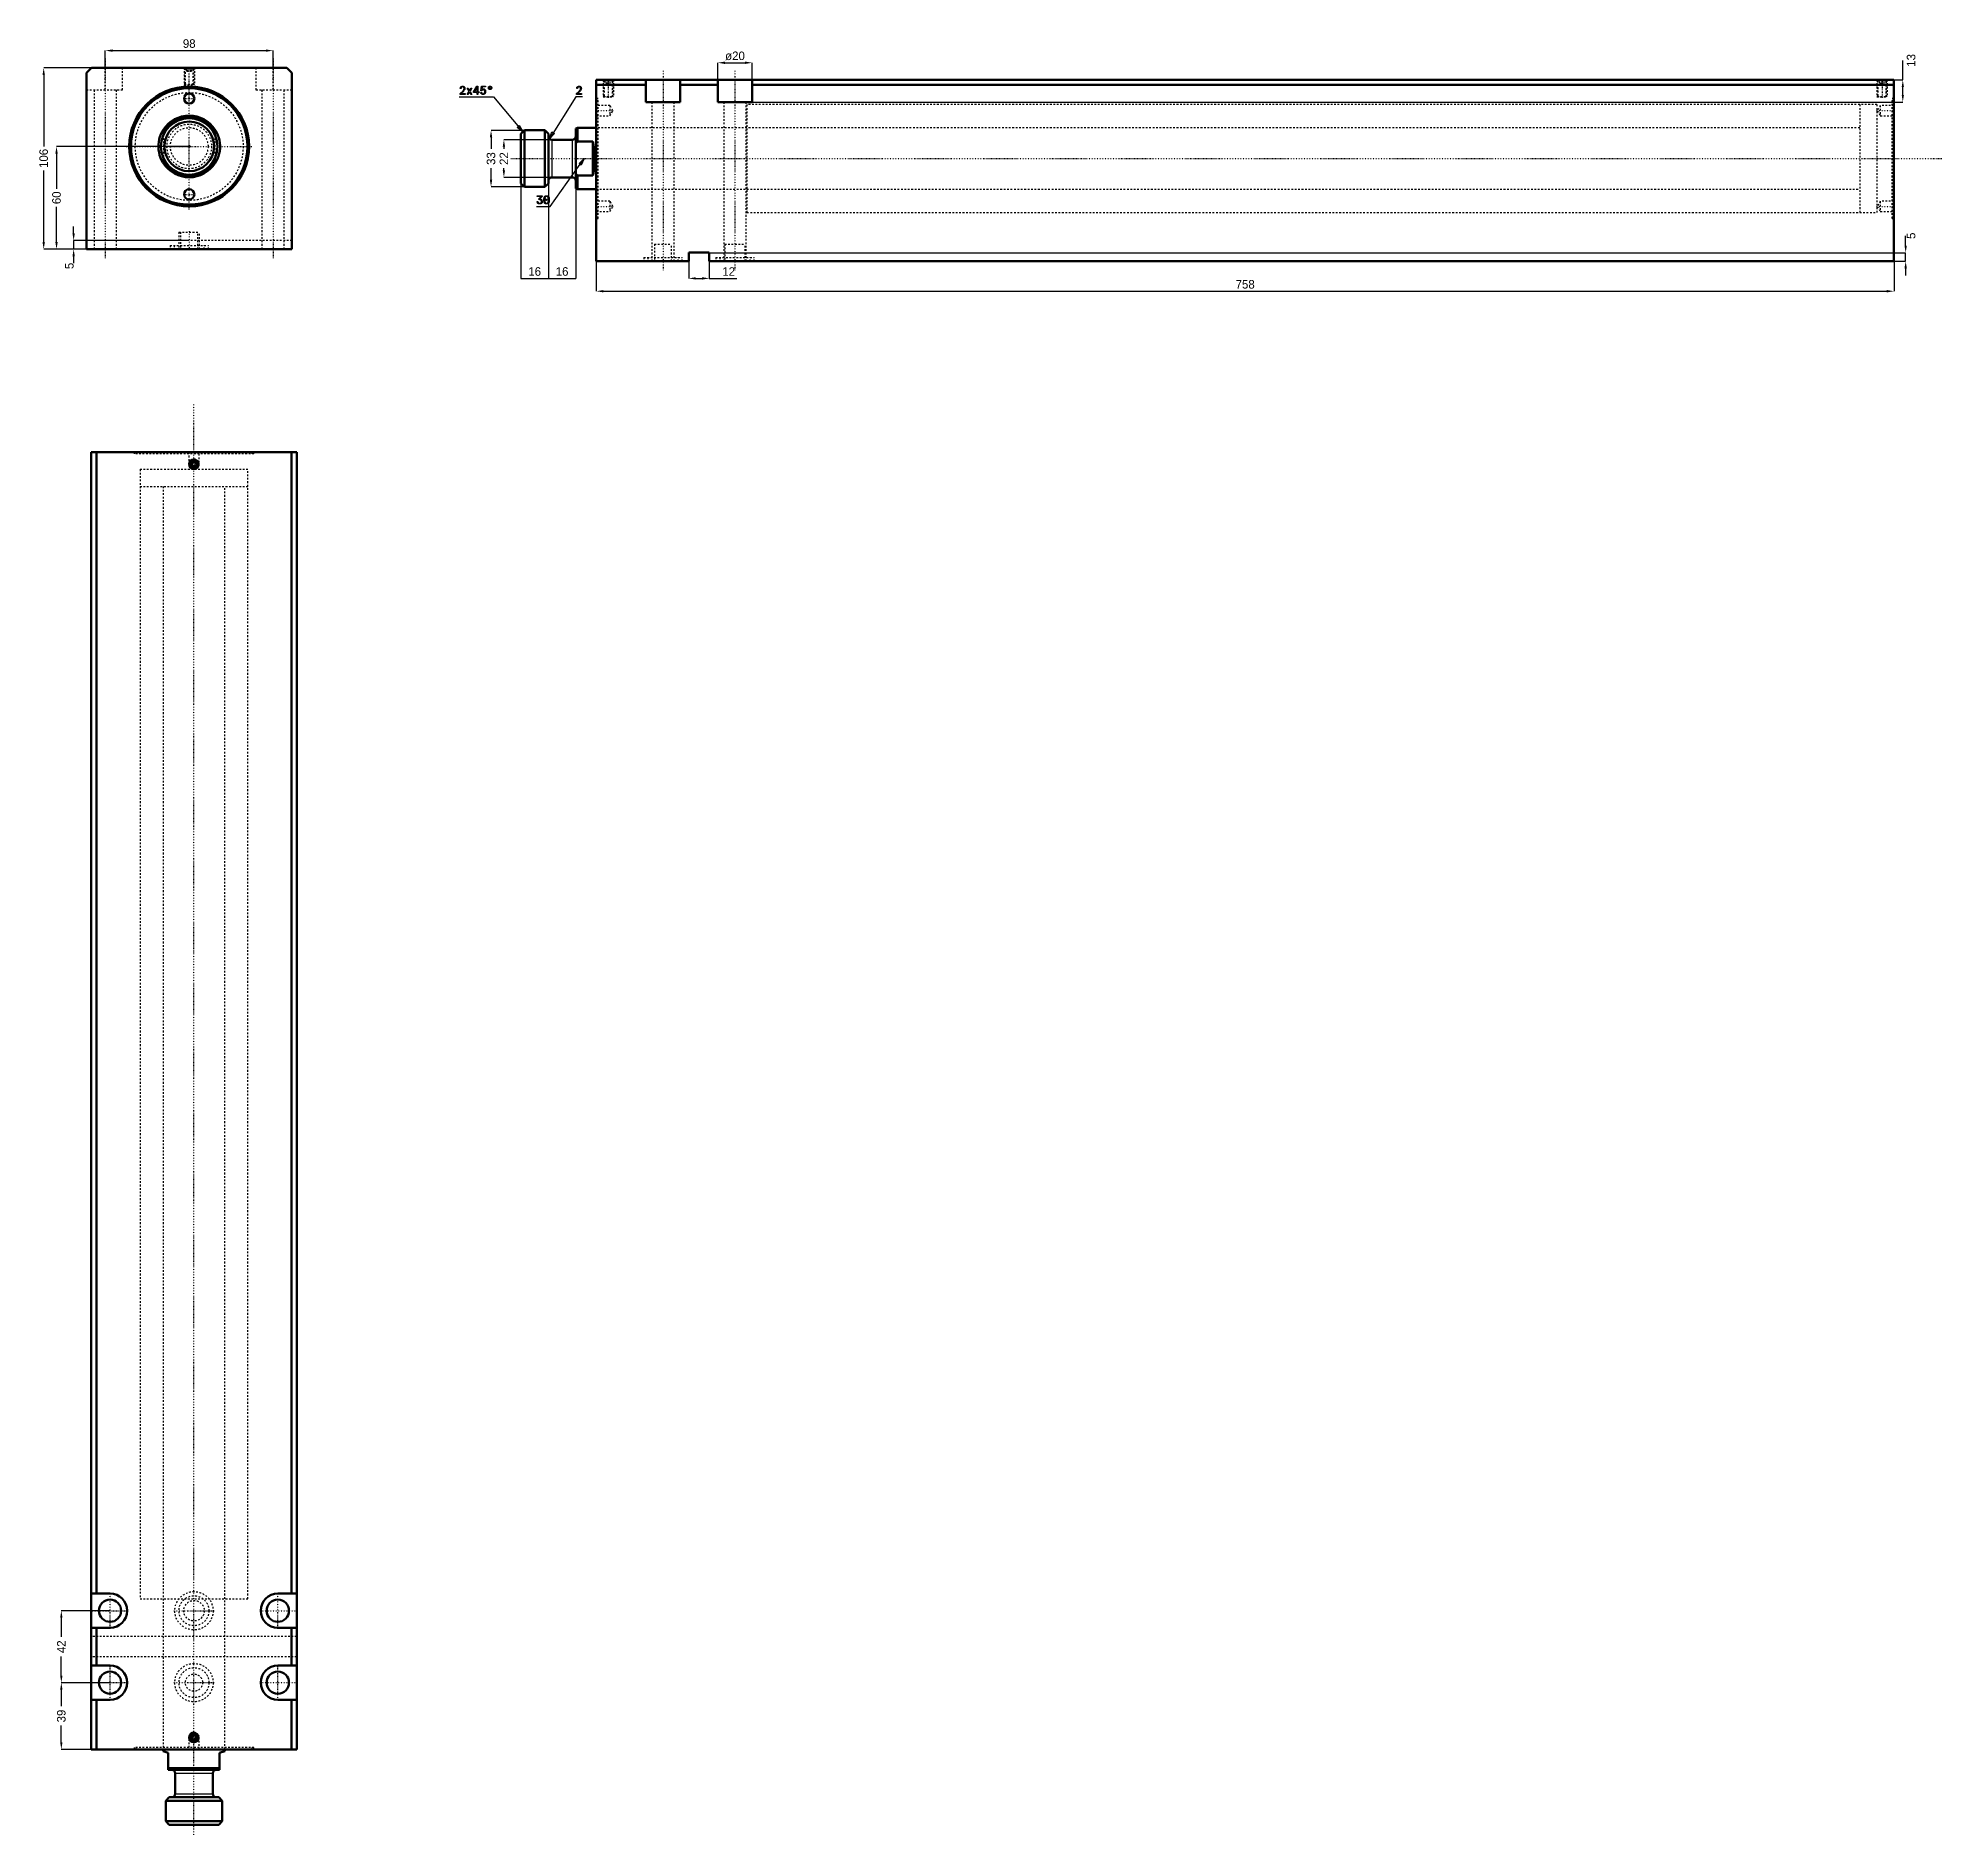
# Model space of a CAD drawing. Header units: millimetres. Extents: x -88 to 1024, y -987 to 63.
import ezdxf

# ---------------------------------------------------------------- set-up
doc = ezdxf.new("R2010")
doc.units = ezdxf.units.MM
doc.linetypes.add('Center', pattern=[1.5, 0.45, -0.5, 0.05, -0.5])
doc.linetypes.add('Dashed', pattern=[2, 1, -1])
for name, color, linetype, lineweight in [('2d ConnectionPoints', 7, 'Continuous', 50), ('AM_0', 7, 'Continuous', 50), ('AM_4', 3, 'Continuous', 25), ('AM_5', 3, 'Continuous', 25), ('AM_7', 7, 'Center', 25), ('AM_9', 6, 'Dashed', 25)]:
    doc.layers.add(name, color=color, linetype=linetype, lineweight=lineweight)
doc.dimstyles.new('ISO-25', dxfattribs={"dimtxt": 2.5, "dimasz": 2.5, "dimexe": 1.25, "dimexo": 0.625, "dimtad": 1, "dimtxsty": 'Standard', "dimcen": 2.5, "dimadec": 0, "dimazin": 0, "dimtfac": 1, "dimtmove": 0, "dimatfit": 3, "dimfxl": 0, "dimarcsym": 0})

# ---------------------------------------------------------------- blocks, each defined once
blk = doc.blocks.new('1_JECX_MF_TLA_63_650_0_rod__0_in_JECX_MF_160_TLA_63_650_0__0')
at = {"layer": 'AM_0'}
for p, q in [((-15, 6.9), (-15, 9.9)), ((15, 9.9), (15, 6.9)), ((-15, -9.9), (-15, -6.9)), ((15, -6.9), (15, -9.9))]:
    blk.add_line(p, q, dxfattribs=at)
for points in [[(-15, 9.9), (-15.8, 8.6), (-16.5, 7.2), (-17.1, 5.7), (-17.5, 4.2), (-17.8, 2.7), (-18, 1.1), (-18, -0.5), (-17.9, -2), (-17.6, -3.6), (-17.3, -5.1), (-16.8, -6.6), (-16.1, -8), (-15.4, -9.4), (-15, -9.9)], [(15, -9.9), (15.8, -8.6), (16.5, -7.2), (17.1, -5.7), (17.5, -4.2), (17.8, -2.7), (18, -1.1), (18, 0.5), (17.9, 2), (17.6, 3.6), (17.3, 5.1), (16.8, 6.6), (16.1, 8), (15.4, 9.4), (15, 9.9)]]:
    blk.add_lwpolyline(points, dxfattribs=at)
for radius in [16.5, 14.5]:
    blk.add_circle((0, 0), radius, dxfattribs=at)
for radius, start, end in [(18, 33.5573, 146.4427), (17.5, 31.0027, 148.9973), (17.5, 211.0027, 328.9973), (18, 213.5573, 326.4427)]:
    blk.add_arc((0, 0), radius, start, end, dxfattribs=at)
at = {"layer": 'AM_9'}
for p, q in [((-15, 6.9), (-15, -6.9)), ((15, 6.9), (15, -6.9))]:
    blk.add_line(p, q, dxfattribs=at)
for radius in [13, 11]:
    blk.add_circle((0, 0), radius, dxfattribs=at)
blk = doc.blocks.new('2_JECX_MF_EXLA_63_650_0_body__0_in_JECX_MF_160_TLA_63_650_0__0')
at = {"layer": 'AM_0'}
for p, q in [((-57, 46), (-60, 43)), ((57, 46), (-57, 46)), ((60, 43), (57, 46)), ((-60, 43), (-60, -60)), ((60, -60), (60, 43)), ((-60, -60), (60, -60))]:
    blk.add_line(p, q, dxfattribs=at)
for centre, radius in [((0, 0), 35), ((0, 0), 34), ((0, 28), 3), ((0, -28), 3)]:
    blk.add_circle(centre, radius, dxfattribs=at)
at = {"layer": 'AM_5', "linetype": 'Dashed'}
for p, q in [((-3, 46), (-3, 36)), ((3, 46), (3, 36))]:
    blk.add_line(p, q, dxfattribs=at)
at = {"layer": 'AM_7'}
for p, q in [((-49, 51.3), (-49, -65.3)), ((0, -36.8), (0, 46.5)), ((49, 51.3), (49, -65.3)), ((-3.1, 28), (3.1, 28)), ((-36.8, 0), (36.8, 0)), ((-3.1, -28), (3.1, -28)), ((0, -49.5), (0, -60.5))]:
    blk.add_line(p, q, dxfattribs=at)
at = {"layer": 'AM_9'}
for p, q in [((-49, 33), (-49, 46)), ((-39, 33), (-39, 46)), ((-3, 46), (-2.7, 45.7)), ((-2.7, 45.7), (-2.7, 36.3)), ((-2.7, 45.7), (2.7, 45.7)), ((-1.9, 46), (-2.4, 45.5)), ((-2.4, 45.5), (2.4, 45.5)), ((-2.4, 45.5), (-2.4, 36)), ((-1.4, 44), (-1.4, 46)), ((-0.7, 44), (-0.7, 46)), ((0.7, 44), (0.7, 46)), ((1.4, 44), (1.4, 46)), ((2.4, 45.5), (1.9, 46)), ((2.4, 36), (2.4, 45.5)), ((2.7, 45.7), (3, 46)), ((2.7, 36.3), (2.7, 45.7)), ((39, 46), (39, 33)), ((49, 33), (49, 46)), ((-2.7, 36.3), (-3, 36)), ((-3, 36), (3, 36)), ((-2.7, 36.3), (2.7, 36.3)), ((-1.4, 44), (1.4, 44)), ((3, 36), (2.7, 36.3)), ((-60, 33), (-39, 33)), ((-55.5, 33), (-55.5, -60)), ((-42.5, -60), (-42.5, 33)), ((39, 33), (60, 33)), ((42.5, 33), (42.5, -60)), ((55.5, -60), (55.5, 33)), ((60, -55), (-60, -55)), ((-6, -50), (6, -50)), ((-6, -50), (-6, -60)), ((-5, -50), (-5, -60)), ((5, -60), (5, -50)), ((6, -60), (6, -50)), ((-11.2, -57.9), (11.2, -57.9)), ((-11.2, -57.9), (-11.2, -60)), ((-8.8, -57.9), (-8.8, -60)), ((8.8, -60), (8.8, -57.9)), ((11.2, -60), (11.2, -57.9))]:
    blk.add_line(p, q, dxfattribs=at)
blk.add_circle((0, 0), 31.5, dxfattribs=at)
blk = doc.blocks.new('*D3')
at = {"layer": 'AM_5', "color": 0, "lineweight": -2}
for p, q in [((-49, 46), (-49, 56)), ((-44.8, 56), (44.8, 56)), ((49, 46), (49, 56))]:
    blk.add_line(p, q, dxfattribs=at)
at = {"layer": 'AM_5', "color": 0}
for points in [[(-44.8, 56.7), (-44.8, 55.3), (-49, 56)], [(44.8, 55.3), (44.8, 56.7), (49, 56)]]:
    blk.add_solid(points, dxfattribs=at)
at = {"layer": 'Defpoints', "color": 0}
for p in [(49, 56), (-49, 46), (49, 46)]:
    blk.add_point(p, dxfattribs=at)
at = {"layer": 'AM_5', "color": 0, "insert": (0, 60.1), "char_height": 5, "attachment_point": 5}
blk.add_mtext('98', dxfattribs=at)
blk = doc.blocks.new('*D4')
at = {"layer": 'AM_5', "color": 0, "lineweight": -2}
for p, q in [((-57, 46), (-85, 46)), ((-85, 41.8), (-85, 0)), ((-85, -55.8), (-85, -14)), ((-60, -60), (-85, -60))]:
    blk.add_line(p, q, dxfattribs=at)
at = {"layer": 'AM_5', "color": 0}
for points in [[(-84.3, 41.8), (-85.7, 41.8), (-85, 46)], [(-85.7, -55.8), (-84.3, -55.8), (-85, -60)]]:
    blk.add_solid(points, dxfattribs=at)
at = {"layer": 'Defpoints', "color": 0}
for p in [(-57, 46), (-85, -60), (-60, -60)]:
    blk.add_point(p, dxfattribs=at)
at = {"layer": 'AM_5', "color": 0, "insert": (-85, -7), "char_height": 5, "attachment_point": 5, "rotation": 90}
blk.add_mtext('106', dxfattribs=at)
blk = doc.blocks.new('*D5')
at = {"layer": 'AM_5', "color": 0, "lineweight": -2}
for p, q in [((0, 0), (-77.5, 0)), ((-77.5, -4.2), (-77.5, -24.7)), ((-77.5, -55.8), (-77.5, -35.3)), ((-60, -60), (-77.5, -60))]:
    blk.add_line(p, q, dxfattribs=at)
at = {"layer": 'AM_5', "color": 0}
for points in [[(-76.8, -4.2), (-78.2, -4.2), (-77.5, 0)], [(-78.2, -55.8), (-76.8, -55.8), (-77.5, -60)]]:
    blk.add_solid(points, dxfattribs=at)
at = {"layer": 'Defpoints', "color": 0}
for p in [(0, 0), (-77.5, -60), (-60, -60)]:
    blk.add_point(p, dxfattribs=at)
at = {"layer": 'AM_5', "color": 0, "insert": (-77.5, -30), "char_height": 5, "attachment_point": 5, "rotation": 90}
blk.add_mtext('60', dxfattribs=at)
blk = doc.blocks.new('*D6')
at = {"layer": 'AM_5', "color": 0, "lineweight": -2}
for p, q in [((-67.5, -50.8), (-67.5, -46.7)), ((0, -55), (-67.5, -55)), ((-67.5, -55), (-67.5, -60)), ((-60, -60), (-67.5, -60)), ((-67.5, -64.2), (-67.5, -68.3))]:
    blk.add_line(p, q, dxfattribs=at)
at = {"layer": 'AM_5', "color": 0}
for points in [[(-68.2, -50.8), (-66.8, -50.8), (-67.5, -55)], [(-66.8, -64.2), (-68.2, -64.2), (-67.5, -60)]]:
    blk.add_solid(points, dxfattribs=at)
at = {"layer": 'Defpoints', "color": 0}
for p in [(0, -55), (-67.5, -60), (-60, -60)]:
    blk.add_point(p, dxfattribs=at)
at = {"layer": 'AM_5', "color": 0, "insert": (-70, -69.8), "char_height": 5, "attachment_point": 5, "rotation": 90}
blk.add_mtext('5', dxfattribs=at)
blk = doc.blocks.new('1_JECX_MF_TLA_63_650_0_rod__0_in_JECX_MF_160_TLA_63_650_0__4')
at = {"layer": 'AM_0'}
for p, q in [((-18, 0), (-18, -1)), ((18, -1), (18, 0)), ((-15, -2), (-18, -1)), ((-15, -12), (-15, -2)), ((-15, -11), (15, -11)), ((18, -1), (15, -2)), ((15, -2), (15, -12)), ((-15, -12), (15, -12)), ((-11, -14), (-11, -26)), ((11, -26), (11, -14)), ((-14.5, -28), (-16.5, -30)), ((-16.5, -30), (16.5, -30)), ((-16.5, -30), (-16.5, -42)), ((-14.5, -28), (14.5, -28)), ((16.5, -30), (14.5, -28)), ((16.5, -42), (16.5, -30)), ((-16.5, -42), (-14.5, -44)), ((-16.5, -42), (16.5, -42)), ((-14.5, -44), (14.5, -44)), ((14.5, -44), (16.5, -42))]:
    blk.add_line(p, q, dxfattribs=at)
for centre, start, end in [((-13, -14), 360, 90), ((13, -14), 90, 180), ((-13, -26), 270, 0), ((13, -26), 180, 270)]:
    blk.add_arc(centre, 2, start, end, dxfattribs=at)
at = {"layer": 'AM_4'}
for p, q in [((-11, -14), (11, -14)), ((-11, -26), (11, -26))]:
    blk.add_line(p, q, dxfattribs=at)
at = {"layer": 'AM_7'}
blk.add_line((0, -50), (0, 786), dxfattribs=at)
at = {"layer": 'AM_9'}
for p, q in [((-31.5, 748), (31.5, 748)), ((-31.5, 748), (-31.5, 738)), ((31.5, 738), (31.5, 748)), ((-31.5, 738), (31.5, 738)), ((-18, 738), (-18, 0)), ((18, 0), (18, 738))]:
    blk.add_line(p, q, dxfattribs=at)
blk = doc.blocks.new('2_JECX_MF_EXLA_63_650_0_body__0_in_JECX_MF_160_TLA_63_650_0__4')
at = {"layer": 'AM_0'}
for p, q in [((60, 758), (-60, 758)), ((-60, 758), (-60, 0)), ((-57, 758), (-57, 91)), ((57, 758), (57, 91)), ((60, 758), (60, 0)), ((-0.7, 752.2), (-1.4, 751)), ((-1.4, 751), (-0.7, 749.8)), ((0.7, 752.2), (-0.7, 752.2)), ((-0.7, 749.8), (0.7, 749.8)), ((1.4, 751), (0.7, 752.2)), ((0.7, 749.8), (1.4, 751)), ((-49, 91), (-60, 91)), ((60, 91), (49, 91)), ((-60, 71), (-49, 71)), ((-57, 71), (-57, 49)), ((49, 71), (60, 71)), ((57, 71), (57, 49)), ((-49, 49), (-60, 49)), ((60, 49), (49, 49)), ((-60, 29), (-49, 29)), ((-57, 29), (-57, 0)), ((49, 29), (60, 29)), ((57, 29), (57, 0)), ((60, 0), (-60, 0)), ((-0.7, 8.3), (-1.4, 7)), ((-1.4, 7), (-0.7, 5.8)), ((0.7, 8.3), (-0.7, 8.3)), ((-0.7, 5.8), (0.7, 5.8)), ((1.4, 7), (0.7, 8.3)), ((0.7, 5.8), (1.4, 7))]:
    blk.add_line(p, q, dxfattribs=at)
for centre, radius in [((0, 751), 2.73), ((0, 751), 2.4), ((0, 751), 1.9), ((-49, 81), 6.5), ((49, 81), 6.5), ((-49, 39), 6.5), ((49, 39), 6.5), ((0, 7), 2.73), ((0, 7), 2.4), ((0, 7), 1.9)]:
    blk.add_circle(centre, radius, dxfattribs=at)
for centre, start, end in [((-49, 81), 270, 90), ((49, 81), 90, 270), ((-49, 39), 270, 90), ((49, 39), 90, 270)]:
    blk.add_arc(centre, 10, start, end, dxfattribs=at)
at = {"layer": 'AM_5'}
for centre in [(0, 751), (0, 7)]:
    blk.add_arc(centre, 3, 75, 15, dxfattribs=at)
at = {"layer": 'AM_7'}
for p, q in [((-3.2, 751), (3.1, 751)), ((-49, 70.5), (-49, 91.5)), ((49, 70.5), (49, 91.5)), ((-59.5, 81), (-38.5, 81)), ((-11.8, 81), (11.8, 81)), ((38.5, 81), (59.5, 81)), ((-49, 28.5), (-49, 49.5)), ((49, 28.5), (49, 49.5)), ((-59.5, 39), (-38.5, 39)), ((-11.8, 39), (11.8, 39)), ((38.5, 39), (59.5, 39)), ((-3.2, 7), (3.1, 7))]:
    blk.add_line(p, q, dxfattribs=at)
at = {"layer": 'AM_9'}
for p, q in [((-35, 758), (-35, 757)), ((35, 757), (-35, 757)), ((-34, 758), (-34, 757)), ((-3, 758), (-3, 750)), ((3, 750), (3, 758)), ((34, 757), (34, 758)), ((35, 757), (35, 758)), ((-31.5, 748), (31.5, 748)), ((-31.5, 748), (-31.5, 88)), ((-3, 750), (3, 750)), ((-3, 750), (0, 748.3)), ((0, 748.3), (3, 750)), ((31.5, 88), (31.5, 748)), ((-31.5, 88), (31.5, 88)), ((-18, 88), (-18, 0)), ((18, 0), (18, 88)), ((60, 66), (-60, 66)), ((60, 54), (-60, 54)), ((35, 1), (-35, 1)), ((-35, 1), (-35, 0)), ((-34, 1), (-34, 0)), ((0, 9.7), (-3, 8)), ((-3, 8), (3, 8)), ((-3, 8), (-3, 0)), ((3, 8), (0, 9.7)), ((3, 0), (3, 8)), ((34, 0), (34, 1)), ((35, 0), (35, 1))]:
    blk.add_line(p, q, dxfattribs=at)
for centre, radius in [((0, 81), 11.2), ((0, 81), 8.75), ((0, 81), 6), ((0, 39), 11.2), ((0, 39), 8.75), ((0, 39), 5)]:
    blk.add_circle(centre, radius, dxfattribs=at)
blk = doc.blocks.new('*D12')
at = {"layer": 'AM_5', "color": 0, "lineweight": -2}
for p, q in [((-46.2, -855.7), (-74.7, -855.7)), ((-74.7, -859.8), (-74.7, -871)), ((-74.7, -893.5), (-74.7, -882.3)), ((-46.2, -897.7), (-74.7, -897.7))]:
    blk.add_line(p, q, dxfattribs=at)
at = {"layer": 'AM_5', "color": 0}
for points in [[(-75.4, -859.8), (-74, -859.8), (-74.7, -855.7)], [(-75.4, -893.5), (-74, -893.5), (-74.7, -897.7)]]:
    blk.add_solid(points, dxfattribs=at)
at = {"layer": 'Defpoints', "color": 0}
for p in [(-74.7, -855.7), (-46.2, -855.7), (-46.2, -897.7)]:
    blk.add_point(p, dxfattribs=at)
at = {"layer": 'AM_5', "color": 0, "insert": (-74.7, -876.7), "char_height": 5, "attachment_point": 5, "rotation": 90}
blk.add_mtext('42', dxfattribs=at)
blk = doc.blocks.new('*D13')
at = {"layer": 'AM_5', "color": 0, "lineweight": -2}
for p, q in [((-46.2, -897.7), (-74.7, -897.7)), ((-74.7, -901.8), (-74.7, -911.5)), ((-74.7, -932.5), (-74.7, -922.8)), ((-57.2, -936.7), (-74.7, -936.7))]:
    blk.add_line(p, q, dxfattribs=at)
at = {"layer": 'AM_5', "color": 0}
for points in [[(-75.4, -901.8), (-74, -901.8), (-74.7, -897.7)], [(-75.4, -932.5), (-74, -932.5), (-74.7, -936.7)]]:
    blk.add_solid(points, dxfattribs=at)
at = {"layer": 'Defpoints', "color": 0}
for p in [(-46.2, -897.7), (-74.7, -936.7), (-57.2, -936.7)]:
    blk.add_point(p, dxfattribs=at)
at = {"layer": 'AM_5', "color": 0, "insert": (-74.7, -917.2), "char_height": 5, "attachment_point": 5, "rotation": 90}
blk.add_mtext('39', dxfattribs=at)
blk = doc.blocks.new('1_JECX_MF_TLA_63_650_0_rod__0_in_JECX_MF_160_TLA_63_650_0__2')
at = {"layer": 'AM_0'}
for p, q in [((-42, 16.5), (-44, 14.5)), ((-44, 14.5), (-44, -14.5)), ((-30, 16.5), (-42, 16.5)), ((-42, 16.5), (-42, -16.5)), ((-28, 14.5), (-30, 16.5)), ((-30, 16.5), (-30, -16.5)), ((-28, 14.5), (-28, -14.5)), ((-11, 18), (-12, 17.5)), ((-12, 17.5), (-12, -17.5)), ((0, 18), (-11, 18)), ((-11, 18), (-11, 9.9)), ((-14, 11), (-26, 11)), ((-11, 9.9), (-12, 9)), ((-2, 9.9), (-11, 9.9)), ((-2, 9.9), (-2, -9.9)), ((-26, -11), (-14, -11)), ((-12, -9), (-11, -9.9)), ((-11, -9.9), (-2, -9.9)), ((-11, -9.9), (-11, -18)), ((-44, -14.5), (-42, -16.5)), ((-42, -16.5), (-30, -16.5)), ((-30, -16.5), (-28, -14.5)), ((-12, -17.5), (-11, -18)), ((-11, -18), (0, -18))]:
    blk.add_line(p, q, dxfattribs=at)
blk.add_lwpolyline([(-2, -9.9), (-1.7, -8.6), (-1.5, -7.2), (-1.3, -5.7), (-1.2, -4.2), (-1.1, -2.7), (-1, -1.1), (-1, 0.5), (-1.1, 2), (-1.1, 3.6), (-1.3, 5.1), (-1.4, 6.6), (-1.6, 8), (-1.9, 9.4), (-2, 9.9)], dxfattribs=at)
for centre, start, end in [((-26, 13), 180, 270), ((-14, 13), 270, 0), ((-26, -13), 90, 180), ((-14, -13), 360, 90)]:
    blk.add_arc(centre, 2, start, end, dxfattribs=at)
at = {"layer": 'AM_4'}
for p, q in [((-26, 11), (-26, -11)), ((-14, 11), (-14, -11))]:
    blk.add_line(p, q, dxfattribs=at)
at = {"layer": 'AM_7'}
blk.add_line((-50, 0), (786, 0), dxfattribs=at)
at = {"layer": 'AM_9'}
for p, q in [((748, 31.5), (738, 31.5)), ((738, 31.5), (738, -31.5)), ((748, 31.5), (748, -31.5)), ((738, 18), (0, 18)), ((0, -18), (738, -18)), ((738, -31.5), (748, -31.5))]:
    blk.add_line(p, q, dxfattribs=at)
blk = doc.blocks.new('2_JECX_MF_EXLA_63_650_0_body__0_in_JECX_MF_160_TLA_63_650_0__2')
at = {"layer": 'AM_0'}
for p, q in [((0, -60), (0, 46)), ((758, 46), (0, 46)), ((29, 46), (29, 33)), ((49, 33), (49, 46)), ((71, 46), (71, 33)), ((91, 33), (91, 46)), ((758, -60), (758, 46)), ((29, 43), (0, 43)), ((71, 43), (49, 43)), ((758, 43), (91, 43)), ((29, 33), (49, 33)), ((71, 33), (91, 33)), ((54, -55), (54, -60)), ((66, -55), (54, -55)), ((66, -60), (66, -55)), ((54, -60), (0, -60)), ((758, -60), (66, -60))]:
    blk.add_line(p, q, dxfattribs=at)
at = {"layer": 'AM_5', "linetype": 'Dashed'}
for p, q in [((4, 46), (4, 36)), ((10, 46), (10, 36)), ((748, 46), (748, 36)), ((754, 46), (754, 36))]:
    blk.add_line(p, q, dxfattribs=at)
at = {"layer": 'AM_7'}
for p, q in [((7, 46.5), (7, 35.5)), ((39, 51.3), (39, -65.3)), ((81, 51.3), (81, -65.3)), ((751, 46.5), (751, 35.5)), ((-0.5, 28), (10.2, 28)), ((747.8, 28), (758.5, 28)), ((-0.5, -28), (10.2, -28)), ((747.8, -28), (758.5, -28))]:
    blk.add_line(p, q, dxfattribs=at)
at = {"layer": 'AM_9'}
for p, q in [((4, 46), (4.3, 45.7)), ((4.3, 45.7), (4.3, 36.3)), ((4.3, 45.7), (9.7, 45.7)), ((5.1, 46), (4.6, 45.5)), ((4.6, 45.5), (4.6, 36)), ((4.6, 45.5), (9.4, 45.5)), ((5.8, 44), (5.8, 46)), ((7, 44), (7, 46)), ((8.2, 44), (8.2, 46)), ((9.4, 45.5), (8.9, 46)), ((9.4, 36), (9.4, 45.5)), ((9.7, 45.7), (10, 46)), ((9.7, 36.3), (9.7, 45.7)), ((748, 46), (748.3, 45.7)), ((748.3, 45.7), (748.3, 36.3)), ((748.3, 45.7), (753.7, 45.7)), ((749.1, 46), (748.6, 45.5)), ((748.6, 45.5), (748.6, 36)), ((748.6, 45.5), (753.4, 45.5)), ((749.8, 44), (749.8, 46)), ((751, 44), (751, 46)), ((752.2, 44), (752.2, 46)), ((753.4, 45.5), (752.9, 46)), ((753.4, 36), (753.4, 45.5)), ((753.7, 45.7), (754, 46)), ((753.7, 36.3), (753.7, 45.7)), ((1, 35), (0, 35)), ((1, 34), (0, 34)), ((1, -35), (1, 35)), ((4.3, 36.3), (4, 36)), ((4, 36), (10, 36)), ((4.3, 36.3), (9.7, 36.3)), ((5.8, 44), (8.2, 44)), ((10, 36), (9.7, 36.3)), ((748.3, 36.3), (748, 36)), ((748, 36), (754, 36)), ((748.3, 36.3), (753.7, 36.3)), ((749.8, 44), (752.2, 44)), ((754, 36), (753.7, 36.3)), ((757, -35), (757, 35)), ((758, 35), (757, 35)), ((758, 34), (757, 34)), ((8, 31), (0, 31)), ((0, 25), (8, 25)), ((9.7, 28), (8, 31)), ((8, 31), (8, 25)), ((8, 25), (9.7, 28)), ((32.5, 33), (32.5, -60)), ((45.5, -60), (45.5, 33)), ((74.5, 33), (74.5, -60)), ((87.5, -60), (87.5, 33)), ((748, 31.5), (88, 31.5)), ((88, 31.5), (88, -31.5)), ((748, 31.5), (748, -31.5)), ((750, 31), (748.3, 28)), ((748.3, 28), (750, 25)), ((758, 31), (750, 31)), ((750, 31), (750, 25)), ((750, 25), (758, 25)), ((88, 18), (0, 18)), ((0, -18), (88, -18)), ((8, -25), (0, -25)), ((0, -31), (8, -31)), ((9.7, -28), (8, -25)), ((8, -25), (8, -31)), ((8, -31), (9.7, -28)), ((88, -31.5), (748, -31.5)), ((750, -25), (748.3, -28)), ((748.3, -28), (750, -31)), ((758, -25), (750, -25)), ((750, -25), (750, -31)), ((750, -31), (758, -31)), ((0, -34), (1, -34)), ((0, -35), (1, -35)), ((757, -34), (758, -34)), ((757, -35), (758, -35)), ((34, -50), (44, -50)), ((34, -50), (34, -60)), ((44, -60), (44, -50)), ((75, -50), (87, -50)), ((75, -50), (75, -60)), ((87, -60), (87, -50)), ((27.8, -57.9), (50.2, -57.9)), ((27.8, -57.9), (27.8, -60)), ((30.2, -57.9), (30.2, -60)), ((47.8, -60), (47.8, -57.9)), ((50.2, -60), (50.2, -57.9)), ((69.8, -57.9), (92.2, -57.9)), ((69.8, -57.9), (69.8, -60)), ((72.2, -57.9), (72.2, -60)), ((89.8, -60), (89.8, -57.9)), ((92.2, -60), (92.2, -57.9))]:
    blk.add_line(p, q, dxfattribs=at)
blk = doc.blocks.new('*D26')
at = {"layer": 'AM_5', "color": 0, "lineweight": -2}
for p, q in [((308.8, 38.9), (308.8, 48.9)), ((312.9, 48.9), (324.6, 48.9)), ((328.8, 38.9), (328.8, 48.9))]:
    blk.add_line(p, q, dxfattribs=at)
at = {"layer": 'AM_5', "color": 0}
for points in [[(312.9, 49.6), (312.9, 48.2), (308.8, 48.9)], [(324.6, 49.6), (324.6, 48.2), (328.8, 48.9)]]:
    blk.add_solid(points, dxfattribs=at)
at = {"layer": 'Defpoints', "color": 0}
for p in [(328.8, 48.9), (308.8, 38.9), (328.8, 38.9)]:
    blk.add_point(p, dxfattribs=at)
at = {"layer": 'AM_5', "color": 0, "insert": (318.8, 52.9), "char_height": 5, "attachment_point": 5}
blk.add_mtext('ø20', dxfattribs=at)
blk = doc.blocks.new('*D27')
at = {"layer": 'AM_5', "color": 0, "lineweight": -2}
for p, q in [((1000.9, 38.9), (1000.9, 50.3)), ((328.8, 38.9), (1000.9, 38.9)), ((1000.9, 30.1), (1000.9, 34.8)), ((328.8, 25.9), (1000.9, 25.9))]:
    blk.add_line(p, q, dxfattribs=at)
at = {"layer": 'AM_5', "color": 0}
for points in [[(1000.3, 34.8), (1001.6, 34.8), (1000.9, 38.9)], [(1000.3, 30.1), (1001.6, 30.1), (1000.9, 25.9)]]:
    blk.add_solid(points, dxfattribs=at)
at = {"layer": 'Defpoints', "color": 0}
for p in [(328.8, 38.9), (1000.9, 38.9), (328.8, 25.9)]:
    blk.add_point(p, dxfattribs=at)
at = {"layer": 'AM_5', "color": 0, "insert": (1005.8, 50.3), "char_height": 5, "attachment_point": 5, "rotation": 90}
blk.add_mtext('13', dxfattribs=at)
blk = doc.blocks.new('*D28')
at = {"layer": 'AM_5', "color": 0, "lineweight": -2}
for p, q in [((237.8, -67.1), (237.8, -84.6)), ((995.8, -67.1), (995.8, -84.6)), ((241.9, -84.6), (991.6, -84.6))]:
    blk.add_line(p, q, dxfattribs=at)
at = {"layer": 'AM_5', "color": 0}
for points in [[(241.9, -83.9), (241.9, -85.3), (237.8, -84.6)], [(991.6, -83.9), (991.6, -85.3), (995.8, -84.6)]]:
    blk.add_solid(points, dxfattribs=at)
at = {"layer": 'Defpoints', "color": 0}
for p in [(237.8, -67.1), (995.8, -67.1), (995.8, -84.6)]:
    blk.add_point(p, dxfattribs=at)
at = {"layer": 'AM_5', "color": 0, "insert": (616.8, -80.6), "char_height": 5, "attachment_point": 5}
blk.add_mtext('758', dxfattribs=at)
blk = doc.blocks.new('*D29')
at = {"layer": 'AM_5', "color": 0, "lineweight": -2}
for p, q in [((209.8, -21.6), (209.8, -77.1)), ((225.8, -20.1), (225.8, -77.1)), ((209.8, -77.1), (225.8, -77.1))]:
    blk.add_line(p, q, dxfattribs=at)
at = {"layer": 'Defpoints', "color": 0}
for p in [(209.8, -21.6), (225.8, -20.1), (225.8, -77.1)]:
    blk.add_point(p, dxfattribs=at)
at = {"layer": 'AM_5', "color": 0, "insert": (217.8, -73.1), "char_height": 5, "attachment_point": 5}
blk.add_mtext('16', dxfattribs=at)
blk = doc.blocks.new('*D30')
at = {"layer": 'AM_5', "color": 0, "lineweight": -2}
for p, q in [((193.8, -21.6), (193.8, -77.1)), ((209.8, -21.6), (209.8, -77.1)), ((193.8, -77.1), (209.8, -77.1))]:
    blk.add_line(p, q, dxfattribs=at)
at = {"layer": 'Defpoints', "color": 0}
for p in [(193.8, -21.6), (209.8, -21.6), (209.8, -77.1)]:
    blk.add_point(p, dxfattribs=at)
at = {"layer": 'AM_5', "color": 0, "insert": (201.8, -73.1), "char_height": 5, "attachment_point": 5}
blk.add_mtext('16', dxfattribs=at)
blk = doc.blocks.new('*D31')
at = {"layer": 'AM_5', "color": 0, "lineweight": -2}
for p, q in [((195.8, 9.4), (176.3, 9.4)), ((176.3, 5.3), (176.3, -1.4)), ((176.3, -19.4), (176.3, -12.7)), ((195.8, -23.6), (176.3, -23.6))]:
    blk.add_line(p, q, dxfattribs=at)
at = {"layer": 'AM_5', "color": 0}
for points in [[(175.6, 5.3), (177, 5.3), (176.3, 9.4)], [(175.6, -19.4), (177, -19.4), (176.3, -23.6)]]:
    blk.add_solid(points, dxfattribs=at)
at = {"layer": 'Defpoints', "color": 0}
for p in [(176.3, 9.4), (195.8, 9.4), (195.8, -23.6)]:
    blk.add_point(p, dxfattribs=at)
at = {"layer": 'AM_5', "color": 0, "insert": (176.3, -7.1), "char_height": 5, "attachment_point": 5, "rotation": 90}
blk.add_mtext('33', dxfattribs=at)
blk = doc.blocks.new('*D32')
at = {"layer": 'AM_5', "color": 0, "lineweight": -2}
for p, q in [((211.8, 3.9), (183.8, 3.9)), ((183.8, -0.2), (183.8, -1.4)), ((183.8, -13.9), (183.8, -12.7)), ((211.8, -18.1), (183.8, -18.1))]:
    blk.add_line(p, q, dxfattribs=at)
at = {"layer": 'AM_5', "color": 0}
for points in [[(183.1, -0.2), (184.5, -0.2), (183.8, 3.9)], [(183.1, -13.9), (184.5, -13.9), (183.8, -18.1)]]:
    blk.add_solid(points, dxfattribs=at)
at = {"layer": 'Defpoints', "color": 0}
for p in [(183.8, 3.9), (211.8, 3.9), (211.8, -18.1)]:
    blk.add_point(p, dxfattribs=at)
at = {"layer": 'AM_5', "color": 0, "insert": (183.8, -7.1), "char_height": 5, "attachment_point": 5, "rotation": 90}
blk.add_mtext('22', dxfattribs=at)
blk = doc.blocks.new('*D33')
at = {"layer": 'AM_5', "color": 0, "lineweight": -2}
for p, q in [((291.8, -62.1), (291.8, -77.1)), ((295.9, -77.1), (299.6, -77.1)), ((303.8, -67.1), (303.8, -77.1)), ((303.8, -77.1), (319.9, -77.1))]:
    blk.add_line(p, q, dxfattribs=at)
at = {"layer": 'AM_5', "color": 0}
for points in [[(295.9, -76.4), (295.9, -77.8), (291.8, -77.1)], [(299.6, -76.4), (299.6, -77.8), (303.8, -77.1)]]:
    blk.add_solid(points, dxfattribs=at)
at = {"layer": 'Defpoints', "color": 0}
for p in [(291.8, -62.1), (303.8, -67.1), (303.8, -77.1)]:
    blk.add_point(p, dxfattribs=at)
at = {"layer": 'AM_5', "color": 0, "insert": (315.1, -73.1), "char_height": 5, "attachment_point": 5}
blk.add_mtext('12', dxfattribs=at)
blk = doc.blocks.new('*D34')
at = {"layer": 'AM_5', "color": 0, "lineweight": -2}
for p, q in [((1002.6, -57.9), (1002.6, -52.2)), ((291.8, -62.1), (1002.6, -62.1)), ((1002.6, -67.1), (1002.6, -62.1)), ((303.8, -67.1), (1002.6, -67.1)), ((1002.6, -71.2), (1002.6, -75.4))]:
    blk.add_line(p, q, dxfattribs=at)
at = {"layer": 'AM_5', "color": 0}
for points in [[(1001.9, -57.9), (1003.3, -57.9), (1002.6, -62.1)], [(1001.9, -71.2), (1003.3, -71.2), (1002.6, -67.1)]]:
    blk.add_solid(points, dxfattribs=at)
at = {"layer": 'Defpoints', "color": 0}
for p in [(291.8, -62.1), (303.8, -67.1), (1002.6, -67.1)]:
    blk.add_point(p, dxfattribs=at)
at = {"layer": 'AM_5', "color": 0, "insert": (1005.8, -52.2), "char_height": 5, "attachment_point": 5, "rotation": 90}
blk.add_mtext('5', dxfattribs=at)

msp = doc.modelspace()

# ---------------------------------------------------------------- linework, layer by layer
at = {"layer": '2d ConnectionPoints'}
for p in [(0, 0), (237.78, -7.056), (2.777, -936.667)]:
    msp.add_point(p, dxfattribs=at)
at = {"layer": 'AM_5'}
for p, q in [((157.78, 28.944), (177.78, 28.944)), ((177.78, 28.944), (194.78, 8.444)), ((225.78, 28.944), (210.366, 4.529)), ((229.78, 28.944), (225.78, 28.944)), ((210.78, -35.056), (230.78, -7.056)), ((202.78, -35.056), (210.78, -35.056))]:
    msp.add_line(p, q, dxfattribs=at)
for points in [[(158.427, 31.055), (158.427, 31.055), (158.641, 31.25), (158.946, 31.536), (158.946, 31.536), (159.232, 31.813), (159.412, 31.992), (159.412, 31.992), (159.584, 32.173), (159.831, 32.457), (159.831, 32.457), (160.064, 32.757), (160.211, 32.966), (160.211, 32.966), (160.341, 33.173), (160.482, 33.469), (160.482, 33.469), (160.557, 33.747), (160.572, 33.921), (160.572, 33.921), (160.567, 34.019), (160.544, 34.158), (160.544, 34.158), (160.501, 34.286), (160.461, 34.366), (160.461, 34.366), (160.414, 34.441), (160.33, 34.539), (160.33, 34.539), (160.232, 34.622), (160.158, 34.669), (160.158, 34.669), (160.078, 34.707), (159.952, 34.749), (159.952, 34.749), (159.818, 34.772), (159.724, 34.776), (159.724, 34.776), (159.619, 34.771), (159.472, 34.748), (159.472, 34.748), (159.335, 34.705), (159.249, 34.665), (159.249, 34.665), (159.17, 34.617), (159.064, 34.53), (159.064, 34.53), (158.975, 34.425), (158.924, 34.345), (158.924, 34.345), (158.882, 34.258), (158.836, 34.116), (158.836, 34.116), (158.812, 33.961), (158.807, 33.85), (158.32, 33.85), (158.32, 33.85), (158.327, 34.016), (158.367, 34.249), (158.367, 34.249), (158.44, 34.459), (158.508, 34.587), (158.508, 34.587), (158.589, 34.705), (158.73, 34.859), (158.73, 34.859), (158.894, 34.986), (159.017, 35.055), (159.017, 35.055), (159.147, 35.113), (159.354, 35.175), (159.354, 35.175), (159.572, 35.208), (159.724, 35.215), (159.724, 35.215), (159.866, 35.209), (160.072, 35.177), (160.072, 35.177), (160.27, 35.119), (160.396, 35.065), (160.396, 35.065), (160.516, 35), (160.677, 34.881), (160.677, 34.881), (160.816, 34.736), (160.895, 34.626), (160.895, 34.626), (160.963, 34.506), (161.035, 34.311), (161.035, 34.311), (161.075, 34.097), (161.082, 33.944), (161.082, 33.944), (161.071, 33.771), (161.013, 33.504), (161.013, 33.504), (160.905, 33.23), (160.806, 33.044), (160.806, 33.044), (160.692, 32.858), (160.506, 32.589), (160.506, 32.589), (160.305, 32.332), (160.161, 32.168), (160.161, 32.168), (160.006, 32), (159.746, 31.729), (159.746, 31.729), (159.453, 31.434), (159.239, 31.224), (158.895, 30.886), (161.222, 30.882), (161.222, 30.444), (158.255, 30.444), (158.255, 30.899), (158.427, 31.055)], [(163.451, 32.228), (162.352, 34.019), (162.921, 34.019), (163.74, 32.663), (164.601, 34.019), (165.118, 34.019), (164.032, 32.27), (165.17, 30.444), (164.595, 30.444), (163.73, 31.848), (162.817, 30.444), (162.29, 30.444), (163.451, 32.228)], [(168.205, 31.484), (166.099, 31.484), (166.099, 31.906), (168.016, 35.156), (168.66, 35.156), (168.66, 31.922), (169.362, 31.922), (169.362, 31.484), (168.66, 31.484), (168.66, 30.444), (168.205, 30.444), (168.205, 31.484)], [(168.211, 31.922), (168.211, 34.61), (166.658, 31.922), (168.211, 31.922)], [(171.662, 30.385), (171.662, 30.385), (171.515, 30.39), (171.306, 30.416), (171.306, 30.416), (171.11, 30.465), (170.986, 30.51), (170.986, 30.51), (170.87, 30.566), (170.714, 30.67), (170.714, 30.67), (170.58, 30.799), (170.503, 30.899), (170.503, 30.899), (170.438, 31.009), (170.368, 31.196), (170.368, 31.196), (170.33, 31.407), (170.323, 31.562), (170.83, 31.562), (170.83, 31.562), (170.839, 31.416), (170.889, 31.225), (170.889, 31.225), (170.981, 31.069), (171.066, 30.983), (171.066, 30.983), (171.166, 30.913), (171.337, 30.837), (171.337, 30.837), (171.535, 30.796), (171.681, 30.788), (171.681, 30.788), (171.807, 30.795), (171.979, 30.831), (171.979, 30.831), (172.131, 30.898), (172.221, 30.96), (172.221, 30.96), (172.302, 31.034), (172.407, 31.159), (172.407, 31.159), (172.491, 31.305), (172.536, 31.412), (172.536, 31.412), (172.572, 31.526), (172.612, 31.705), (172.612, 31.705), (172.633, 31.893), (172.637, 32.023), (172.637, 32.023), (172.633, 32.142), (172.613, 32.316), (172.613, 32.316), (172.574, 32.483), (172.539, 32.59), (172.539, 32.59), (172.496, 32.692), (172.417, 32.829), (172.417, 32.829), (172.319, 32.948), (172.244, 33.018), (172.244, 33.018), (172.161, 33.076), (172.022, 33.139), (172.022, 33.139), (171.866, 33.174), (171.753, 33.18), (171.753, 33.18), (171.632, 33.172), (171.462, 33.131), (171.462, 33.131), (171.305, 33.053), (171.207, 32.982), (171.207, 32.982), (171.118, 32.897), (171.009, 32.747), (171.009, 32.747), (170.927, 32.571), (170.888, 32.439), (170.394, 32.439), (170.732, 35.169), (173.027, 35.169), (173.027, 34.747), (171.194, 34.747), (170.986, 33.183), (170.986, 33.183), (171.055, 33.267), (171.162, 33.377), (171.162, 33.377), (171.275, 33.467), (171.353, 33.516), (171.353, 33.516), (171.435, 33.557), (171.568, 33.601), (171.568, 33.601), (171.714, 33.624), (171.818, 33.629), (171.818, 33.629), (171.977, 33.62), (172.2, 33.575), (172.2, 33.575), (172.402, 33.491), (172.526, 33.414), (172.526, 33.414), (172.64, 33.322), (172.79, 33.161), (172.79, 33.161), (172.913, 32.972), (172.981, 32.831), (172.981, 32.831), (173.038, 32.68), (173.098, 32.441), (173.098, 32.441), (173.131, 32.187), (173.137, 32.01), (173.137, 32.01), (173.13, 31.823), (173.091, 31.56), (173.091, 31.56), (173.019, 31.315), (172.952, 31.163), (172.952, 31.163), (172.872, 31.022), (172.73, 30.836), (172.73, 30.836), (172.56, 30.678), (172.432, 30.59), (172.432, 30.59), (172.294, 30.516), (172.072, 30.436), (172.072, 30.436), (171.832, 30.393), (171.662, 30.385)], [(175.737, 33.239), (175.737, 33.239), (175.634, 33.244), (175.486, 33.272), (175.486, 33.272), (175.346, 33.325), (175.256, 33.373), (175.256, 33.373), (175.171, 33.431), (175.057, 33.532), (175.057, 33.532), (174.96, 33.651), (174.905, 33.739), (174.905, 33.739), (174.858, 33.833), (174.807, 33.98), (174.807, 33.98), (174.78, 34.133), (174.775, 34.24), (174.775, 34.24), (174.78, 34.346), (174.807, 34.5), (174.807, 34.5), (174.858, 34.646), (174.905, 34.74), (174.905, 34.74), (174.96, 34.829), (175.057, 34.947), (175.057, 34.947), (175.171, 35.048), (175.256, 35.106), (175.256, 35.106), (175.346, 35.154), (175.486, 35.207), (175.486, 35.207), (175.634, 35.235), (175.737, 35.241), (175.737, 35.241), (175.839, 35.235), (175.986, 35.207), (175.986, 35.207), (176.127, 35.154), (176.216, 35.106), (176.216, 35.106), (176.3, 35.048), (176.413, 34.947), (176.413, 34.947), (176.509, 34.83), (176.564, 34.742), (176.564, 34.742), (176.61, 34.648), (176.66, 34.502), (176.66, 34.502), (176.687, 34.347), (176.692, 34.24), (176.692, 34.24), (176.687, 34.132), (176.66, 33.978), (176.66, 33.978), (176.61, 33.831), (176.564, 33.737), (176.564, 33.737), (176.509, 33.65), (176.413, 33.532), (176.413, 33.532), (176.3, 33.431), (176.216, 33.373), (176.216, 33.373), (176.127, 33.325), (175.986, 33.272), (175.986, 33.272), (175.839, 33.244), (175.737, 33.239)], [(175.737, 33.635), (175.737, 33.635), (175.798, 33.638), (175.887, 33.655), (175.887, 33.655), (175.972, 33.687), (176.026, 33.716), (176.026, 33.716), (176.077, 33.751), (176.145, 33.812), (176.145, 33.812), (176.204, 33.884), (176.237, 33.937), (176.237, 33.937), (176.265, 33.994), (176.296, 34.083), (176.296, 34.083), (176.312, 34.175), (176.315, 34.24), (176.315, 34.24), (176.312, 34.304), (176.296, 34.396), (176.296, 34.396), (176.265, 34.485), (176.237, 34.542), (176.237, 34.542), (176.204, 34.595), (176.145, 34.667), (176.145, 34.667), (176.077, 34.728), (176.026, 34.763), (176.026, 34.763), (175.972, 34.792), (175.887, 34.824), (175.887, 34.824), (175.798, 34.841), (175.737, 34.844), (175.737, 34.844), (175.675, 34.841), (175.586, 34.824), (175.586, 34.824), (175.501, 34.792), (175.446, 34.763), (175.446, 34.763), (175.394, 34.728), (175.325, 34.667), (175.325, 34.667), (175.265, 34.595), (175.231, 34.542), (175.231, 34.542), (175.203, 34.485), (175.172, 34.396), (175.172, 34.396), (175.155, 34.304), (175.152, 34.24), (175.152, 34.24), (175.155, 34.175), (175.172, 34.083), (175.172, 34.083), (175.203, 33.994), (175.231, 33.937), (175.231, 33.937), (175.265, 33.884), (175.325, 33.812), (175.325, 33.812), (175.394, 33.751), (175.446, 33.716), (175.446, 33.716), (175.501, 33.687), (175.586, 33.655), (175.586, 33.655), (175.675, 33.638), (175.737, 33.635)], [(226.427, 31.055), (226.427, 31.055), (226.641, 31.25), (226.946, 31.536), (226.946, 31.536), (227.232, 31.813), (227.412, 31.992), (227.412, 31.992), (227.584, 32.173), (227.831, 32.457), (227.831, 32.457), (228.064, 32.757), (228.211, 32.966), (228.211, 32.966), (228.341, 33.173), (228.482, 33.469), (228.482, 33.469), (228.557, 33.747), (228.572, 33.921), (228.572, 33.921), (228.567, 34.019), (228.544, 34.158), (228.544, 34.158), (228.501, 34.286), (228.461, 34.366), (228.461, 34.366), (228.414, 34.441), (228.33, 34.539), (228.33, 34.539), (228.232, 34.622), (228.158, 34.669), (228.158, 34.669), (228.078, 34.707), (227.952, 34.749), (227.952, 34.749), (227.818, 34.772), (227.724, 34.776), (227.724, 34.776), (227.619, 34.771), (227.472, 34.748), (227.472, 34.748), (227.335, 34.705), (227.249, 34.665), (227.249, 34.665), (227.17, 34.617), (227.064, 34.53), (227.064, 34.53), (226.975, 34.425), (226.924, 34.345), (226.924, 34.345), (226.882, 34.258), (226.836, 34.116), (226.836, 34.116), (226.812, 33.961), (226.807, 33.85), (226.32, 33.85), (226.32, 33.85), (226.327, 34.016), (226.367, 34.249), (226.367, 34.249), (226.44, 34.459), (226.508, 34.587), (226.508, 34.587), (226.589, 34.705), (226.73, 34.859), (226.73, 34.859), (226.894, 34.986), (227.017, 35.055), (227.017, 35.055), (227.147, 35.113), (227.354, 35.175), (227.354, 35.175), (227.572, 35.208), (227.724, 35.215), (227.724, 35.215), (227.866, 35.209), (228.072, 35.177), (228.072, 35.177), (228.27, 35.119), (228.396, 35.065), (228.396, 35.065), (228.516, 35), (228.677, 34.881), (228.677, 34.881), (228.816, 34.736), (228.895, 34.626), (228.895, 34.626), (228.963, 34.506), (229.035, 34.311), (229.035, 34.311), (229.075, 34.097), (229.082, 33.944), (229.082, 33.944), (229.071, 33.771), (229.013, 33.504), (229.013, 33.504), (228.905, 33.23), (228.806, 33.044), (228.806, 33.044), (228.692, 32.858), (228.506, 32.589), (228.506, 32.589), (228.305, 32.332), (228.161, 32.168), (228.161, 32.168), (228.006, 32), (227.746, 31.729), (227.746, 31.729), (227.453, 31.434), (227.239, 31.224), (226.895, 30.886), (229.222, 30.882), (229.222, 30.444), (226.255, 30.444), (226.255, 30.899), (226.427, 31.055)], [(194.78, 8.444), (191.479, 11.119), (192.762, 12.183), (194.78, 8.444)], [(210.366, 4.529), (211.886, 8.497), (213.295, 7.608), (210.366, 4.529)], [(230.78, -7.056), (229.036, -10.931), (227.68, -9.963), (230.78, -7.056)], [(203.713, -32.25), (203.713, -32.25), (203.718, -32.36), (203.747, -32.515), (203.747, -32.515), (203.801, -32.657), (203.851, -32.744), (203.851, -32.744), (203.91, -32.825), (204.012, -32.931), (204.012, -32.931), (204.131, -33.02), (204.22, -33.069), (204.22, -33.069), (204.313, -33.11), (204.459, -33.154), (204.459, -33.154), (204.61, -33.178), (204.714, -33.183), (204.714, -33.183), (204.824, -33.178), (204.984, -33.154), (204.984, -33.154), (205.138, -33.109), (205.237, -33.067), (205.237, -33.067), (205.331, -33.017), (205.457, -32.928), (205.457, -32.928), (205.565, -32.82), (205.627, -32.739), (205.627, -32.739), (205.68, -32.651), (205.737, -32.51), (205.737, -32.51), (205.768, -32.358), (205.773, -32.25), (205.773, -32.25), (205.765, -32.096), (205.722, -31.884), (205.722, -31.884), (205.642, -31.694), (205.569, -31.579), (205.569, -31.579), (205.481, -31.474), (205.326, -31.338), (205.326, -31.338), (205.144, -31.227), (205.008, -31.166), (205.008, -31.166), (204.862, -31.116), (204.628, -31.062), (204.628, -31.062), (204.377, -31.033), (204.2, -31.028), (204.2, -30.573), (205.52, -29.279), (203.316, -29.279), (203.316, -28.844), (206.137, -28.844), (206.137, -29.299), (204.789, -30.631), (204.789, -30.631), (205.083, -30.699), (205.458, -30.846), (205.458, -30.846), (205.753, -31.047), (205.905, -31.212), (205.905, -31.212), (206.026, -31.394), (206.157, -31.691), (206.157, -31.691), (206.228, -32.017), (206.241, -32.25), (206.241, -32.25), (206.232, -32.418), (206.185, -32.653), (206.185, -32.653), (206.096, -32.866), (206.014, -32.996), (206.014, -32.996), (205.918, -33.115), (205.753, -33.271), (205.753, -33.271), (205.566, -33.399), (205.427, -33.469), (205.427, -33.469), (205.282, -33.526), (205.06, -33.588), (205.06, -33.588), (204.831, -33.622), (204.675, -33.628), (204.675, -33.628), (204.524, -33.622), (204.304, -33.589), (204.304, -33.589), (204.094, -33.527), (203.958, -33.47), (203.958, -33.47), (203.83, -33.401), (203.658, -33.274), (203.658, -33.274), (203.508, -33.119), (203.422, -33.001), (203.422, -33.001), (203.349, -32.871), (203.27, -32.657), (203.27, -32.657), (203.227, -32.42), (203.219, -32.25), (203.713, -32.25)], [(208.727, -33.621), (208.727, -33.621), (208.482, -33.609), (208.159, -33.547), (208.159, -33.547), (207.891, -33.43), (207.742, -33.322), (207.742, -33.322), (207.615, -33.194), (207.457, -32.968), (207.457, -32.968), (207.339, -32.702), (207.282, -32.502), (207.282, -32.502), (207.24, -32.282), (207.193, -31.912), (207.193, -31.912), (207.168, -31.491), (207.164, -31.184), (207.164, -31.184), (207.168, -30.884), (207.194, -30.472), (207.194, -30.472), (207.241, -30.108), (207.284, -29.89), (207.284, -29.89), (207.341, -29.692), (207.46, -29.429), (207.46, -29.429), (207.619, -29.204), (207.747, -29.076), (207.747, -29.076), (207.896, -28.969), (208.163, -28.853), (208.163, -28.853), (208.484, -28.791), (208.727, -28.779), (208.727, -28.779), (208.971, -28.791), (209.293, -28.853), (209.293, -28.853), (209.561, -28.969), (209.71, -29.076), (209.71, -29.076), (209.838, -29.204), (209.998, -29.428), (209.998, -29.428), (210.117, -29.691), (210.175, -29.889), (210.175, -29.889), (210.219, -30.105), (210.266, -30.47), (210.266, -30.47), (210.292, -30.883), (210.297, -31.184), (210.297, -31.184), (210.292, -31.487), (210.265, -31.903), (210.265, -31.903), (210.216, -32.273), (210.17, -32.494), (210.17, -32.494), (210.11, -32.695), (209.989, -32.964), (209.989, -32.964), (209.828, -33.192), (209.699, -33.321), (209.699, -33.321), (209.55, -33.429), (209.283, -33.546), (209.283, -33.546), (208.966, -33.609), (208.727, -33.621)], [(208.727, -33.192), (208.727, -33.192), (208.898, -33.182), (209.124, -33.127), (209.124, -33.127), (209.312, -33.026), (209.418, -32.932), (209.418, -32.932), (209.508, -32.822), (209.62, -32.629), (209.62, -32.629), (209.703, -32.406), (209.743, -32.24), (209.743, -32.24), (209.772, -32.06), (209.805, -31.76), (209.805, -31.76), (209.822, -31.426), (209.825, -31.184), (209.825, -31.184), (209.822, -30.928), (209.807, -30.581), (209.807, -30.581), (209.779, -30.281), (209.752, -30.107), (209.752, -30.107), (209.716, -29.949), (209.638, -29.738), (209.638, -29.738), (209.529, -29.558), (209.44, -29.455), (209.44, -29.455), (209.335, -29.368), (209.142, -29.275), (209.142, -29.275), (208.907, -29.224), (208.727, -29.214), (208.727, -29.214), (208.548, -29.224), (208.314, -29.275), (208.314, -29.275), (208.123, -29.368), (208.018, -29.455), (208.018, -29.455), (207.93, -29.558), (207.822, -29.738), (207.822, -29.738), (207.744, -29.949), (207.708, -30.107), (207.708, -30.107), (207.682, -30.281), (207.653, -30.581), (207.653, -30.581), (207.638, -30.928), (207.635, -31.184), (207.635, -31.184), (207.638, -31.428), (207.655, -31.764), (207.655, -31.764), (207.686, -32.064), (207.715, -32.243), (207.715, -32.243), (207.753, -32.408), (207.834, -32.63), (207.834, -32.63), (207.945, -32.822), (208.035, -32.932), (208.035, -32.932), (208.139, -33.026), (208.328, -33.127), (208.328, -33.127), (208.555, -33.182), (208.727, -33.192)], [(208.291, -31.184), (208.727, -30.696), (209.162, -31.184), (208.727, -31.626), (208.291, -31.184)]]:
    msp.add_lwpolyline(points, dxfattribs=at)

# ---------------------------------------------------------------- block references
for name, p in [('2_JECX_MF_EXLA_63_650_0_body__0_in_JECX_MF_160_TLA_63_650_0__0', (0, 0)), ('2_JECX_MF_EXLA_63_650_0_body__0_in_JECX_MF_160_TLA_63_650_0__2', (237.78, -7.056)), ('1_JECX_MF_TLA_63_650_0_rod__0_in_JECX_MF_160_TLA_63_650_0__2', (237.78, -7.056)), ('1_JECX_MF_TLA_63_650_0_rod__0_in_JECX_MF_160_TLA_63_650_0__0', (0, 0)), ('1_JECX_MF_TLA_63_650_0_rod__0_in_JECX_MF_160_TLA_63_650_0__4', (2.777, -936.667)), ('2_JECX_MF_EXLA_63_650_0_body__0_in_JECX_MF_160_TLA_63_650_0__4', (2.777, -936.667))]:
    msp.add_blockref(name, p)

# ---------------------------------------------------------------- dimensions: what is measured, and where the dimension line sits
for base, p1, p2, text, override, picture, middle in [((49, 56), (-49, 46), (49, 46), '98', {"dimtxt": 5, "dimasz": 4.166667, "dimexe": 0, "dimexo": 0, "dimgap": 1.5}, '*D3', (0, 56)), ((328.78, 48.944), (308.78, 38.944), (328.78, 38.944), 'ø20', {"dimtxt": 5, "dimasz": 4.166667, "dimexe": 0, "dimexo": 0, "dimgap": 1.5}, '*D26', (318.78, 48.944)), ((209.78, -77.056), (193.78, -21.556), (209.78, -21.556), '16', {"dimtxt": 5, "dimasz": 0, "dimexe": 0, "dimexo": 0, "dimgap": 1.5}, '*D30', (201.78, -77.056)), ((225.78, -77.056), (209.78, -21.556), (225.78, -20.056), '16', {"dimtxt": 5, "dimasz": 0, "dimexe": 0, "dimexo": 0, "dimgap": 1.5}, '*D29', (217.78, -77.056)), ((303.78, -77.056), (291.78, -62.056), (303.78, -67.056), '12', {"dimtxt": 5, "dimasz": 4.166667, "dimexe": 0, "dimexo": 0, "dimgap": 1.5}, '*D33', (315.113, -77.056)), ((995.78, -84.556), (237.78, -67.056), (995.78, -67.056), '758', {"dimtxt": 5, "dimasz": 4.166667, "dimexe": 0, "dimexo": 0, "dimgap": 1.5}, '*D28', (616.78, -84.556))]:
    dim = msp.add_linear_dim(base=base, p1=p1, p2=p2, text=text, dimstyle='ISO-25', override=override, dxfattribs=at)
    dim.commit()
    dim.dimension.update_dxf_attribs({"geometry": picture, "text_midpoint": middle, "dimtype": 160})
for base, p1, p2, text, picture, middle in [((-85, -60), (-57, 46), (-60, -60), '106', '*D4', (-85, -7)), ((1000.947, 38.944), (328.78, 25.944), (328.78, 38.944), '13', '*D27', (1005.78, 50.277)), ((-77.5, -60), (0, 0), (-60, -60), '60', '*D5', (-77.5, -30)), ((176.28, 9.444), (195.78, -23.556), (195.78, 9.444), '33', '*D31', (176.28, -7.056)), ((183.78, 3.944), (211.78, -18.056), (211.78, 3.944), '22', '*D32', (183.78, -7.056)), ((-67.5, -60), (0, -55), (-60, -60), '5', '*D6', (-70, -69.833)), ((1002.613, -67.056), (291.78, -62.056), (303.78, -67.056), '5', '*D34', (1005.78, -52.223)), ((-74.723, -855.667), (-46.223, -897.667), (-46.223, -855.667), '42', '*D12', (-74.723, -876.667)), ((-74.723, -936.667), (-46.223, -897.667), (-57.223, -936.667), '39', '*D13', (-74.723, -917.167))]:
    dim = msp.add_linear_dim(base=base, p1=p1, p2=p2, angle=90, text=text, dimstyle='ISO-25', override={"dimtxt": 5, "dimasz": 4.166667, "dimexe": 0, "dimexo": 0, "dimgap": 1.5}, dxfattribs=at)
    dim.commit()
    dim.dimension.update_dxf_attribs({"geometry": picture, "text_midpoint": middle, "dimtype": 160, "text_rotation": 90})

doc.saveas('drawing.dxf')
